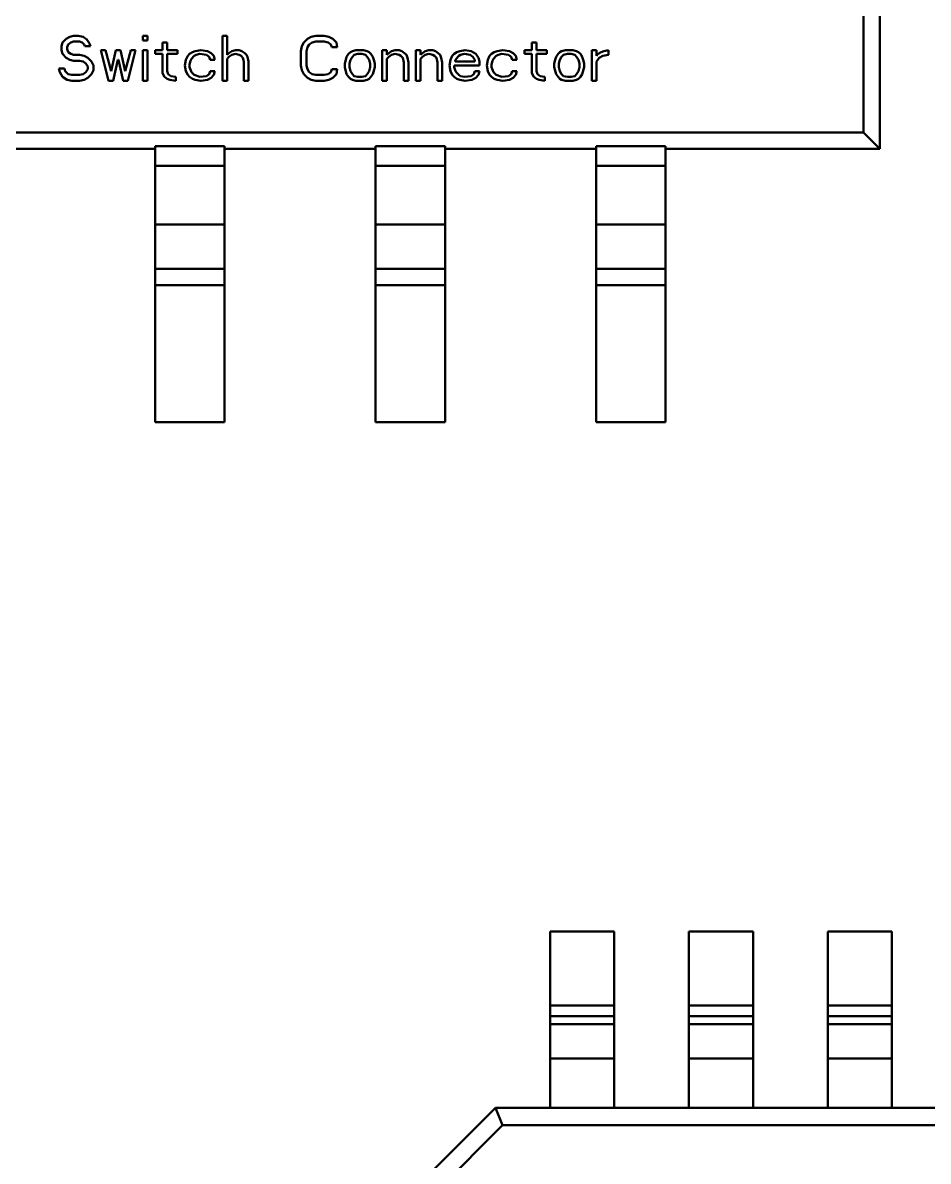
# Model space of a CAD drawing. Header units: millimetres. Extents: x 0 to 866, y 0 to 297.
# Drawn here: x 104.05 to 114.49, y 225.24 to 238.35 of the extents above; entities that cross this region are included whole.
import ezdxf

# ---------------------------------------------------------------- set-up
doc = ezdxf.new("R2010")
doc.units = ezdxf.units.MM
doc.layers.add('OSN50', color=3, linetype='Continuous', lineweight=50)

msp = doc.modelspace()

# ---------------------------------------------------------------- linework, layer by layer
at = {"layer": 'OSN50', "color": 3}
for p, q in [((113.93, 236.9), (113.93, 247.6)), ((113.93, 236.9), (113.93, 247.6)), ((113.93, 236.9), (113.93, 247.6)), ((113.93, 236.9), (113.93, 247.6)), ((113.742, 237.088), (113.742, 247.412)), ((113.742, 237.088), (113.742, 247.412)), ((104.554, 238.168), (104.598, 238.19)), ((104.554, 238.168), (104.598, 238.19)), ((104.598, 238.19), (104.64, 238.202)), ((104.598, 238.19), (104.64, 238.202)), ((104.64, 238.202), (104.694, 238.202)), ((104.64, 238.202), (104.694, 238.202)), ((104.748, 238.19), (104.694, 238.202)), ((104.748, 238.19), (104.694, 238.202)), ((104.792, 238.158), (104.748, 238.19)), ((104.792, 238.158), (104.748, 238.19)), ((105.438, 238.202), (105.492, 238.202)), ((105.438, 238.146), (105.438, 238.202)), ((105.438, 238.202), (105.492, 238.202)), ((105.438, 238.146), (105.438, 238.202)), ((105.492, 238.146), (105.492, 238.202)), ((105.492, 238.146), (105.492, 238.202)), ((106.354, 238.202), (106.408, 238.202)), ((106.354, 237.684), (106.354, 238.202)), ((106.354, 238.202), (106.408, 238.202)), ((106.354, 237.684), (106.354, 238.202)), ((106.408, 237.98), (106.408, 238.202)), ((106.408, 237.98), (106.408, 238.202)), ((107.334, 238.168), (107.378, 238.19)), ((107.334, 238.168), (107.378, 238.19)), ((107.378, 238.19), (107.432, 238.202)), ((107.378, 238.19), (107.432, 238.202)), ((107.432, 238.202), (107.528, 238.202)), ((107.432, 238.202), (107.528, 238.202)), ((107.582, 238.19), (107.528, 238.202)), ((107.582, 238.19), (107.528, 238.202)), ((107.626, 238.168), (107.582, 238.19)), ((107.626, 238.168), (107.582, 238.19)), ((104.5, 238.08), (104.512, 238.124)), ((104.5, 238.08), (104.512, 238.124)), ((104.5, 238.036), (104.5, 238.08)), ((104.5, 238.036), (104.5, 238.08)), ((104.512, 238.124), (104.554, 238.168)), ((104.512, 238.124), (104.554, 238.168)), ((104.566, 238.07), (104.576, 238.102)), ((104.566, 238.07), (104.576, 238.102)), ((104.566, 238.048), (104.566, 238.07)), ((104.566, 238.048), (104.566, 238.07)), ((104.576, 238.102), (104.608, 238.124)), ((104.576, 238.102), (104.608, 238.124)), ((104.608, 238.124), (104.64, 238.136)), ((104.608, 238.124), (104.64, 238.136)), ((104.64, 238.136), (104.706, 238.136)), ((104.64, 238.136), (104.706, 238.136)), ((104.738, 238.124), (104.706, 238.136)), ((104.738, 238.124), (104.706, 238.136)), ((104.76, 238.102), (104.738, 238.124)), ((104.76, 238.102), (104.738, 238.124)), ((104.77, 238.08), (104.76, 238.102)), ((104.77, 238.08), (104.76, 238.102)), ((104.77, 238.08), (104.834, 238.08)), ((104.77, 238.08), (104.834, 238.08)), ((104.824, 238.114), (104.792, 238.158)), ((104.824, 238.114), (104.792, 238.158)), ((104.834, 238.08), (104.824, 238.114)), ((104.834, 238.08), (104.824, 238.114)), ((105.438, 238.146), (105.492, 238.146)), ((105.438, 238.146), (105.492, 238.146)), ((105.664, 238.124), (105.718, 238.124)), ((105.664, 238.036), (105.664, 238.124)), ((105.664, 238.124), (105.718, 238.124)), ((105.664, 238.036), (105.664, 238.124)), ((105.718, 238.036), (105.718, 238.124)), ((105.718, 238.036), (105.718, 238.124)), ((107.258, 238.026), (107.27, 238.08)), ((107.258, 238.026), (107.27, 238.08)), ((107.27, 238.08), (107.292, 238.124)), ((107.27, 238.08), (107.292, 238.124)), ((107.292, 238.124), (107.334, 238.168)), ((107.292, 238.124), (107.334, 238.168)), ((107.324, 238.026), (107.334, 238.07)), ((107.324, 238.026), (107.334, 238.07)), ((107.334, 238.07), (107.356, 238.102)), ((107.334, 238.07), (107.356, 238.102)), ((107.356, 238.102), (107.388, 238.124)), ((107.356, 238.102), (107.388, 238.124)), ((107.388, 238.124), (107.432, 238.136)), ((107.388, 238.124), (107.432, 238.136)), ((107.432, 238.136), (107.528, 238.136)), ((107.432, 238.136), (107.528, 238.136)), ((107.572, 238.124), (107.528, 238.136)), ((107.572, 238.124), (107.528, 238.136)), ((107.604, 238.102), (107.572, 238.124)), ((107.604, 238.102), (107.572, 238.124)), ((107.614, 238.07), (107.604, 238.102)), ((107.614, 238.07), (107.604, 238.102)), ((107.614, 238.07), (107.678, 238.07)), ((107.614, 238.07), (107.678, 238.07)), ((107.668, 238.124), (107.626, 238.168)), ((107.668, 238.124), (107.626, 238.168)), ((107.678, 238.07), (107.668, 238.124)), ((107.678, 238.07), (107.668, 238.124)), ((109.92, 238.124), (109.974, 238.124)), ((109.92, 238.036), (109.92, 238.124)), ((109.92, 238.124), (109.974, 238.124)), ((109.92, 238.036), (109.92, 238.124)), ((109.974, 238.036), (109.974, 238.124)), ((109.974, 238.036), (109.974, 238.124)), ((104.512, 237.992), (104.5, 238.036)), ((104.512, 237.992), (104.5, 238.036)), ((104.554, 237.948), (104.512, 237.992)), ((104.554, 237.948), (104.512, 237.992)), ((104.598, 237.926), (104.554, 237.948)), ((104.598, 237.926), (104.554, 237.948)), ((104.576, 238.014), (104.566, 238.048)), ((104.576, 238.014), (104.566, 238.048)), ((104.608, 237.992), (104.576, 238.014)), ((104.608, 237.992), (104.576, 238.014)), ((104.64, 237.914), (104.598, 237.926)), ((104.64, 237.914), (104.598, 237.926)), ((104.64, 237.98), (104.608, 237.992)), ((104.64, 237.98), (104.608, 237.992)), ((104.64, 237.98), (104.706, 237.98)), ((104.64, 237.98), (104.706, 237.98)), ((104.76, 237.97), (104.706, 237.98)), ((104.76, 237.97), (104.706, 237.98)), ((104.802, 237.948), (104.76, 237.97)), ((104.802, 237.948), (104.76, 237.97)), ((104.846, 237.904), (104.802, 237.948)), ((104.846, 237.904), (104.802, 237.948)), ((104.954, 238.036), (105.008, 238.036)), ((105.04, 237.684), (104.954, 238.036)), ((104.954, 238.036), (105.008, 238.036)), ((105.04, 237.684), (104.954, 238.036)), ((105.072, 237.794), (105.008, 238.036)), ((105.072, 237.794), (105.008, 238.036)), ((105.072, 237.794), (105.126, 238.036)), ((105.072, 237.794), (105.126, 238.036)), ((105.094, 237.684), (105.148, 237.926)), ((105.094, 237.684), (105.148, 237.926)), ((105.126, 238.036), (105.18, 238.036)), ((105.126, 238.036), (105.18, 238.036)), ((105.148, 237.926), (105.158, 237.926)), ((105.148, 237.926), (105.158, 237.926)), ((105.212, 237.684), (105.158, 237.926)), ((105.212, 237.684), (105.158, 237.926)), ((105.234, 237.794), (105.18, 238.036)), ((105.234, 237.794), (105.18, 238.036)), ((105.234, 237.794), (105.298, 238.036)), ((105.234, 237.794), (105.298, 238.036)), ((105.266, 237.684), (105.352, 238.036)), ((105.266, 237.684), (105.352, 238.036)), ((105.298, 238.036), (105.352, 238.036)), ((105.298, 238.036), (105.352, 238.036)), ((105.438, 238.036), (105.492, 238.036)), ((105.438, 237.684), (105.438, 238.036)), ((105.438, 238.036), (105.492, 238.036)), ((105.438, 237.684), (105.438, 238.036)), ((105.492, 237.684), (105.492, 238.036)), ((105.492, 237.684), (105.492, 238.036)), ((105.578, 238.036), (105.664, 238.036)), ((105.578, 237.992), (105.578, 238.036)), ((105.578, 238.036), (105.664, 238.036)), ((105.578, 237.992), (105.578, 238.036)), ((105.578, 237.992), (105.664, 237.992)), ((105.578, 237.992), (105.664, 237.992)), ((105.664, 237.772), (105.664, 237.992)), ((105.664, 237.772), (105.664, 237.992)), ((105.718, 238.036), (105.836, 238.036)), ((105.718, 238.036), (105.836, 238.036)), ((105.718, 237.794), (105.718, 237.992)), ((105.718, 237.992), (105.836, 237.992)), ((105.718, 237.794), (105.718, 237.992)), ((105.718, 237.992), (105.836, 237.992)), ((105.836, 237.992), (105.836, 238.036)), ((105.836, 237.992), (105.836, 238.036)), ((105.922, 237.86), (105.934, 237.926)), ((105.922, 237.86), (105.934, 237.926)), ((105.934, 237.926), (105.956, 237.97)), ((105.934, 237.926), (105.956, 237.97)), ((105.956, 237.97), (105.976, 237.992)), ((105.956, 237.97), (105.976, 237.992)), ((105.976, 237.992), (106.01, 238.014)), ((105.976, 237.992), (106.01, 238.014)), ((105.988, 237.914), (105.998, 237.936)), ((105.988, 237.914), (105.998, 237.936)), ((105.998, 237.936), (106.03, 237.97)), ((105.998, 237.936), (106.03, 237.97)), ((106.01, 238.014), (106.042, 238.026)), ((106.01, 238.014), (106.042, 238.026)), ((106.03, 237.97), (106.052, 237.98)), ((106.03, 237.97), (106.052, 237.98)), ((106.042, 238.026), (106.106, 238.036)), ((106.042, 238.026), (106.106, 238.036)), ((106.052, 237.98), (106.096, 237.992)), ((106.052, 237.98), (106.096, 237.992)), ((106.17, 237.98), (106.096, 237.992)), ((106.17, 237.98), (106.096, 237.992)), ((106.182, 238.026), (106.106, 238.036)), ((106.182, 238.026), (106.106, 238.036)), ((106.202, 237.958), (106.17, 237.98)), ((106.202, 237.958), (106.17, 237.98)), ((106.224, 238.002), (106.182, 238.026)), ((106.224, 238.002), (106.182, 238.026)), ((106.214, 237.926), (106.202, 237.958)), ((106.214, 237.926), (106.202, 237.958)), ((106.214, 237.926), (106.268, 237.926)), ((106.214, 237.926), (106.268, 237.926)), ((106.256, 237.97), (106.224, 238.002)), ((106.256, 237.97), (106.224, 238.002)), ((106.268, 237.926), (106.256, 237.97)), ((106.268, 237.926), (106.256, 237.97)), ((106.408, 237.98), (106.43, 238.002)), ((106.408, 237.98), (106.43, 238.002)), ((106.408, 237.936), (106.43, 237.958)), ((106.408, 237.936), (106.43, 237.958)), ((106.408, 237.684), (106.408, 237.936)), ((106.408, 237.684), (106.408, 237.936)), ((106.43, 238.002), (106.462, 238.026)), ((106.43, 238.002), (106.462, 238.026)), ((106.43, 237.958), (106.462, 237.98)), ((106.43, 237.958), (106.462, 237.98)), ((106.462, 238.026), (106.504, 238.036)), ((106.462, 238.026), (106.504, 238.036)), ((106.462, 237.98), (106.504, 237.992)), ((106.462, 237.98), (106.504, 237.992)), ((106.504, 238.036), (106.548, 238.036)), ((106.504, 238.036), (106.548, 238.036)), ((106.548, 237.98), (106.504, 237.992)), ((106.548, 237.98), (106.504, 237.992)), ((106.58, 238.026), (106.548, 238.036)), ((106.58, 238.026), (106.548, 238.036)), ((106.57, 237.97), (106.548, 237.98)), ((106.57, 237.97), (106.548, 237.98)), ((106.59, 237.948), (106.57, 237.97)), ((106.59, 237.948), (106.57, 237.97)), ((106.612, 238.002), (106.58, 238.026)), ((106.612, 238.002), (106.58, 238.026)), ((106.602, 237.904), (106.59, 237.948)), ((106.602, 237.904), (106.59, 237.948)), ((106.634, 237.98), (106.612, 238.002)), ((106.634, 237.98), (106.612, 238.002)), ((106.644, 237.958), (106.634, 237.98)), ((106.644, 237.958), (106.634, 237.98)), ((106.656, 237.904), (106.644, 237.958)), ((106.656, 237.904), (106.644, 237.958)), ((107.258, 237.86), (107.258, 238.026)), ((107.258, 237.86), (107.258, 238.026)), ((107.324, 237.86), (107.324, 238.026)), ((107.324, 237.86), (107.324, 238.026)), ((107.766, 237.882), (107.776, 237.926)), ((107.766, 237.882), (107.776, 237.926)), ((107.776, 237.926), (107.786, 237.958)), ((107.776, 237.926), (107.786, 237.958)), ((107.786, 237.958), (107.808, 237.992)), ((107.786, 237.958), (107.808, 237.992)), ((107.808, 237.992), (107.83, 238.014)), ((107.808, 237.992), (107.83, 238.014)), ((107.818, 237.882), (107.83, 237.926)), ((107.818, 237.882), (107.83, 237.926)), ((107.83, 238.014), (107.852, 238.026)), ((107.83, 238.014), (107.852, 238.026)), ((107.83, 237.926), (107.852, 237.958)), ((107.83, 237.926), (107.852, 237.958)), ((107.852, 238.026), (107.894, 238.036)), ((107.852, 238.026), (107.894, 238.036)), ((107.852, 237.958), (107.872, 237.98)), ((107.852, 237.958), (107.872, 237.98)), ((107.872, 237.98), (107.916, 237.992)), ((107.872, 237.98), (107.916, 237.992)), ((107.894, 238.036), (107.98, 238.036)), ((107.894, 238.036), (107.98, 238.036)), ((107.916, 237.992), (107.96, 237.992)), ((107.916, 237.992), (107.96, 237.992)), ((108.002, 237.98), (107.96, 237.992)), ((108.002, 237.98), (107.96, 237.992)), ((108.024, 238.026), (107.98, 238.036)), ((108.024, 238.026), (107.98, 238.036)), ((108.024, 237.958), (108.002, 237.98)), ((108.024, 237.958), (108.002, 237.98)), ((108.046, 238.014), (108.024, 238.026)), ((108.046, 238.014), (108.024, 238.026)), ((108.046, 237.926), (108.024, 237.958)), ((108.046, 237.926), (108.024, 237.958)), ((108.066, 237.992), (108.046, 238.014)), ((108.066, 237.992), (108.046, 238.014)), ((108.056, 237.882), (108.046, 237.926)), ((108.056, 237.882), (108.046, 237.926)), ((108.088, 237.958), (108.066, 237.992)), ((108.088, 237.958), (108.066, 237.992)), ((108.1, 237.926), (108.088, 237.958)), ((108.1, 237.926), (108.088, 237.958)), ((108.11, 237.882), (108.1, 237.926)), ((108.11, 237.882), (108.1, 237.926)), ((108.196, 238.036), (108.25, 238.036)), ((108.196, 237.684), (108.196, 238.036)), ((108.196, 238.036), (108.25, 238.036)), ((108.196, 237.684), (108.196, 238.036)), ((108.25, 237.98), (108.25, 238.036)), ((108.25, 237.98), (108.25, 238.036)), ((108.25, 237.98), (108.272, 238.002)), ((108.25, 237.98), (108.272, 238.002)), ((108.25, 237.936), (108.272, 237.958)), ((108.25, 237.936), (108.272, 237.958)), ((108.25, 237.684), (108.25, 237.936)), ((108.25, 237.684), (108.25, 237.936)), ((108.272, 238.002), (108.304, 238.026)), ((108.272, 238.002), (108.304, 238.026)), ((108.272, 237.958), (108.304, 237.98)), ((108.272, 237.958), (108.304, 237.98)), ((108.304, 238.026), (108.346, 238.036)), ((108.304, 238.026), (108.346, 238.036)), ((108.304, 237.98), (108.346, 237.992)), ((108.304, 237.98), (108.346, 237.992)), ((108.346, 238.036), (108.39, 238.036)), ((108.346, 238.036), (108.39, 238.036)), ((108.39, 237.98), (108.346, 237.992)), ((108.39, 237.98), (108.346, 237.992)), ((108.422, 238.026), (108.39, 238.036)), ((108.422, 238.026), (108.39, 238.036)), ((108.412, 237.97), (108.39, 237.98)), ((108.412, 237.97), (108.39, 237.98)), ((108.434, 237.948), (108.412, 237.97)), ((108.434, 237.948), (108.412, 237.97)), ((108.454, 238.002), (108.422, 238.026)), ((108.454, 238.002), (108.422, 238.026)), ((108.444, 237.892), (108.434, 237.948)), ((108.444, 237.892), (108.434, 237.948)), ((108.476, 237.98), (108.454, 238.002)), ((108.476, 237.98), (108.454, 238.002)), ((108.486, 237.948), (108.476, 237.98)), ((108.486, 237.948), (108.476, 237.98)), ((108.498, 237.892), (108.486, 237.948)), ((108.498, 237.892), (108.486, 237.948)), ((108.584, 238.036), (108.638, 238.036)), ((108.584, 237.684), (108.584, 238.036)), ((108.584, 238.036), (108.638, 238.036)), ((108.584, 237.684), (108.584, 238.036)), ((108.638, 237.98), (108.638, 238.036)), ((108.638, 237.98), (108.638, 238.036)), ((108.638, 237.98), (108.66, 238.002)), ((108.638, 237.98), (108.66, 238.002)), ((108.638, 237.936), (108.66, 237.958)), ((108.638, 237.936), (108.66, 237.958)), ((108.638, 237.684), (108.638, 237.936)), ((108.638, 237.684), (108.638, 237.936)), ((108.66, 238.002), (108.692, 238.026)), ((108.66, 238.002), (108.692, 238.026)), ((108.66, 237.958), (108.692, 237.98)), ((108.66, 237.958), (108.692, 237.98)), ((108.692, 238.026), (108.734, 238.036)), ((108.692, 238.026), (108.734, 238.036)), ((108.692, 237.98), (108.734, 237.992)), ((108.692, 237.98), (108.734, 237.992)), ((108.734, 238.036), (108.778, 238.036)), ((108.734, 238.036), (108.778, 238.036)), ((108.778, 237.98), (108.734, 237.992)), ((108.778, 237.98), (108.734, 237.992)), ((108.81, 238.026), (108.778, 238.036)), ((108.81, 238.026), (108.778, 238.036)), ((108.8, 237.97), (108.778, 237.98)), ((108.8, 237.97), (108.778, 237.98)), ((108.82, 237.948), (108.8, 237.97)), ((108.82, 237.948), (108.8, 237.97)), ((108.842, 238.002), (108.81, 238.026)), ((108.842, 238.002), (108.81, 238.026)), ((108.832, 237.892), (108.82, 237.948)), ((108.832, 237.892), (108.82, 237.948)), ((108.864, 237.98), (108.842, 238.002)), ((108.864, 237.98), (108.842, 238.002)), ((108.874, 237.948), (108.864, 237.98)), ((108.874, 237.948), (108.864, 237.98)), ((108.886, 237.892), (108.874, 237.948)), ((108.886, 237.892), (108.874, 237.948)), ((108.972, 237.86), (108.982, 237.926)), ((108.972, 237.86), (108.982, 237.926)), ((108.982, 237.926), (109.004, 237.97)), ((108.982, 237.926), (109.004, 237.97)), ((109.004, 237.97), (109.026, 237.992)), ((109.004, 237.97), (109.026, 237.992)), ((109.026, 237.992), (109.058, 238.014)), ((109.026, 237.992), (109.058, 238.014)), ((109.036, 237.914), (109.048, 237.936)), ((109.036, 237.914), (109.048, 237.936)), ((109.048, 237.936), (109.08, 237.97)), ((109.048, 237.936), (109.08, 237.97)), ((109.058, 238.014), (109.09, 238.026)), ((109.058, 238.014), (109.09, 238.026)), ((109.08, 237.97), (109.1, 237.98)), ((109.08, 237.97), (109.1, 237.98)), ((109.09, 238.026), (109.154, 238.036)), ((109.09, 238.026), (109.154, 238.036)), ((109.1, 237.98), (109.144, 237.992)), ((109.1, 237.98), (109.144, 237.992)), ((109.208, 237.98), (109.144, 237.992)), ((109.208, 237.98), (109.144, 237.992)), ((109.22, 238.026), (109.154, 238.036)), ((109.22, 238.026), (109.154, 238.036)), ((109.242, 237.958), (109.208, 237.98)), ((109.242, 237.958), (109.208, 237.98)), ((109.274, 237.992), (109.22, 238.026)), ((109.274, 237.992), (109.22, 238.026)), ((109.262, 237.926), (109.242, 237.958)), ((109.262, 237.926), (109.242, 237.958)), ((109.262, 237.904), (109.262, 237.926)), ((109.262, 237.904), (109.262, 237.926)), ((109.306, 237.948), (109.274, 237.992)), ((109.306, 237.948), (109.274, 237.992)), ((109.316, 237.904), (109.306, 237.948)), ((109.316, 237.904), (109.306, 237.948)), ((109.402, 237.86), (109.414, 237.926)), ((109.402, 237.86), (109.414, 237.926)), ((109.414, 237.926), (109.434, 237.97)), ((109.414, 237.926), (109.434, 237.97)), ((109.434, 237.97), (109.456, 237.992)), ((109.434, 237.97), (109.456, 237.992)), ((109.456, 237.992), (109.488, 238.014)), ((109.456, 237.992), (109.488, 238.014)), ((109.468, 237.914), (109.478, 237.936)), ((109.468, 237.914), (109.478, 237.936)), ((109.478, 237.936), (109.51, 237.97)), ((109.478, 237.936), (109.51, 237.97)), ((109.488, 238.014), (109.522, 238.026)), ((109.488, 238.014), (109.522, 238.026)), ((109.51, 237.97), (109.532, 237.98)), ((109.51, 237.97), (109.532, 237.98)), ((109.522, 238.026), (109.586, 238.036)), ((109.522, 238.026), (109.586, 238.036)), ((109.532, 237.98), (109.576, 237.992)), ((109.532, 237.98), (109.576, 237.992)), ((109.65, 237.98), (109.576, 237.992)), ((109.65, 237.98), (109.576, 237.992)), ((109.662, 238.026), (109.586, 238.036)), ((109.662, 238.026), (109.586, 238.036)), ((109.682, 237.958), (109.65, 237.98)), ((109.682, 237.958), (109.65, 237.98)), ((109.704, 238.002), (109.662, 238.026)), ((109.704, 238.002), (109.662, 238.026)), ((109.694, 237.926), (109.682, 237.958)), ((109.694, 237.926), (109.682, 237.958)), ((109.694, 237.926), (109.748, 237.926)), ((109.694, 237.926), (109.748, 237.926)), ((109.736, 237.97), (109.704, 238.002)), ((109.736, 237.97), (109.704, 238.002)), ((109.748, 237.926), (109.736, 237.97)), ((109.748, 237.926), (109.736, 237.97)), ((109.834, 238.036), (109.92, 238.036)), ((109.834, 237.992), (109.834, 238.036)), ((109.834, 238.036), (109.92, 238.036)), ((109.834, 237.992), (109.834, 238.036)), ((109.834, 237.992), (109.92, 237.992)), ((109.834, 237.992), (109.92, 237.992)), ((109.92, 237.772), (109.92, 237.992)), ((109.92, 237.772), (109.92, 237.992)), ((109.974, 238.036), (110.092, 238.036)), ((109.974, 238.036), (110.092, 238.036)), ((109.974, 237.794), (109.974, 237.992)), ((109.974, 237.992), (110.092, 237.992)), ((109.974, 237.794), (109.974, 237.992)), ((109.974, 237.992), (110.092, 237.992)), ((110.092, 237.992), (110.092, 238.036)), ((110.092, 237.992), (110.092, 238.036)), ((110.178, 237.882), (110.19, 237.926)), ((110.178, 237.882), (110.19, 237.926)), ((110.19, 237.926), (110.2, 237.958)), ((110.19, 237.926), (110.2, 237.958)), ((110.2, 237.958), (110.222, 237.992)), ((110.2, 237.958), (110.222, 237.992)), ((110.222, 237.992), (110.242, 238.014)), ((110.222, 237.992), (110.242, 238.014)), ((110.232, 237.882), (110.242, 237.926)), ((110.232, 237.882), (110.242, 237.926)), ((110.242, 238.014), (110.264, 238.026)), ((110.242, 238.014), (110.264, 238.026)), ((110.242, 237.926), (110.264, 237.958)), ((110.242, 237.926), (110.264, 237.958)), ((110.264, 238.026), (110.308, 238.036)), ((110.264, 238.026), (110.308, 238.036)), ((110.264, 237.958), (110.286, 237.98)), ((110.264, 237.958), (110.286, 237.98)), ((110.286, 237.98), (110.33, 237.992)), ((110.286, 237.98), (110.33, 237.992)), ((110.308, 238.036), (110.394, 238.036)), ((110.308, 238.036), (110.394, 238.036)), ((110.33, 237.992), (110.372, 237.992)), ((110.33, 237.992), (110.372, 237.992)), ((110.416, 237.98), (110.372, 237.992)), ((110.416, 237.98), (110.372, 237.992)), ((110.436, 238.026), (110.394, 238.036)), ((110.436, 238.026), (110.394, 238.036)), ((110.436, 237.958), (110.416, 237.98)), ((110.436, 237.958), (110.416, 237.98)), ((110.458, 238.014), (110.436, 238.026)), ((110.458, 238.014), (110.436, 238.026)), ((110.458, 237.926), (110.436, 237.958)), ((110.458, 237.926), (110.436, 237.958)), ((110.48, 237.992), (110.458, 238.014)), ((110.48, 237.992), (110.458, 238.014)), ((110.47, 237.882), (110.458, 237.926)), ((110.47, 237.882), (110.458, 237.926)), ((110.502, 237.958), (110.48, 237.992)), ((110.502, 237.958), (110.48, 237.992)), ((110.512, 237.926), (110.502, 237.958)), ((110.512, 237.926), (110.502, 237.958)), ((110.524, 237.882), (110.512, 237.926)), ((110.524, 237.882), (110.512, 237.926)), ((110.61, 238.036), (110.664, 238.036)), ((110.61, 237.684), (110.61, 238.036)), ((110.61, 238.036), (110.664, 238.036)), ((110.61, 237.684), (110.61, 238.036)), ((110.664, 237.97), (110.664, 238.036)), ((110.664, 237.97), (110.664, 238.036)), ((110.664, 237.97), (110.684, 237.992)), ((110.664, 237.97), (110.684, 237.992)), ((110.664, 237.904), (110.696, 237.948)), ((110.664, 237.904), (110.696, 237.948)), ((110.684, 237.992), (110.718, 238.014)), ((110.684, 237.992), (110.718, 238.014)), ((110.696, 237.948), (110.738, 237.97)), ((110.696, 237.948), (110.738, 237.97)), ((110.718, 238.014), (110.75, 238.026)), ((110.718, 238.014), (110.75, 238.026)), ((110.738, 237.97), (110.804, 237.98)), ((110.738, 237.97), (110.804, 237.98)), ((110.75, 238.026), (110.804, 238.036)), ((110.75, 238.026), (110.804, 238.036)), ((110.804, 237.98), (110.804, 238.036)), ((110.804, 237.98), (110.804, 238.036)), ((104.468, 237.826), (104.534, 237.826)), ((104.48, 237.782), (104.468, 237.826)), ((104.468, 237.826), (104.534, 237.826)), ((104.48, 237.782), (104.468, 237.826)), ((104.544, 237.794), (104.534, 237.826)), ((104.544, 237.794), (104.534, 237.826)), ((104.576, 237.76), (104.544, 237.794)), ((104.576, 237.76), (104.544, 237.794)), ((104.64, 237.914), (104.706, 237.914)), ((104.64, 237.914), (104.706, 237.914)), ((104.748, 237.904), (104.706, 237.914)), ((104.748, 237.904), (104.706, 237.914)), ((104.78, 237.882), (104.748, 237.904)), ((104.78, 237.882), (104.748, 237.904)), ((104.802, 237.848), (104.78, 237.882)), ((104.802, 237.848), (104.78, 237.882)), ((104.78, 237.782), (104.802, 237.816)), ((104.78, 237.782), (104.802, 237.816)), ((104.802, 237.816), (104.802, 237.848)), ((104.802, 237.816), (104.802, 237.848)), ((104.868, 237.86), (104.846, 237.904)), ((104.868, 237.86), (104.846, 237.904)), ((104.846, 237.76), (104.868, 237.804)), ((104.846, 237.76), (104.868, 237.804)), ((104.868, 237.804), (104.868, 237.86)), ((104.868, 237.804), (104.868, 237.86)), ((105.728, 237.76), (105.718, 237.794)), ((105.728, 237.76), (105.718, 237.794)), ((105.934, 237.794), (105.922, 237.86)), ((105.934, 237.794), (105.922, 237.86)), ((105.956, 237.75), (105.934, 237.794)), ((105.956, 237.75), (105.934, 237.794)), ((105.976, 237.87), (105.988, 237.914)), ((105.976, 237.87), (105.988, 237.914)), ((105.976, 237.838), (105.976, 237.87)), ((105.976, 237.838), (105.976, 237.87)), ((105.998, 237.782), (105.976, 237.838)), ((105.998, 237.782), (105.976, 237.838)), ((106.202, 237.76), (106.214, 237.794)), ((106.202, 237.76), (106.214, 237.794)), ((106.214, 237.794), (106.268, 237.794)), ((106.214, 237.794), (106.268, 237.794)), ((106.256, 237.75), (106.268, 237.794)), ((106.256, 237.75), (106.268, 237.794)), ((106.602, 237.684), (106.602, 237.904)), ((106.602, 237.684), (106.602, 237.904)), ((106.656, 237.684), (106.656, 237.904)), ((106.656, 237.684), (106.656, 237.904)), ((107.27, 237.804), (107.258, 237.86)), ((107.27, 237.804), (107.258, 237.86)), ((107.292, 237.76), (107.27, 237.804)), ((107.292, 237.76), (107.27, 237.804)), ((107.334, 237.816), (107.324, 237.86)), ((107.334, 237.816), (107.324, 237.86)), ((107.356, 237.782), (107.334, 237.816)), ((107.356, 237.782), (107.334, 237.816)), ((107.604, 237.782), (107.614, 237.816)), ((107.604, 237.782), (107.614, 237.816)), ((107.614, 237.816), (107.678, 237.816)), ((107.614, 237.816), (107.678, 237.816)), ((107.668, 237.76), (107.678, 237.816)), ((107.668, 237.76), (107.678, 237.816)), ((107.766, 237.838), (107.766, 237.882)), ((107.766, 237.838), (107.766, 237.882)), ((107.786, 237.76), (107.766, 237.838)), ((107.786, 237.76), (107.766, 237.838)), ((107.818, 237.838), (107.818, 237.882)), ((107.818, 237.838), (107.818, 237.882)), ((107.83, 237.794), (107.818, 237.838)), ((107.83, 237.794), (107.818, 237.838)), ((107.852, 237.76), (107.83, 237.794)), ((107.852, 237.76), (107.83, 237.794)), ((108.024, 237.76), (108.046, 237.794)), ((108.024, 237.76), (108.046, 237.794)), ((108.046, 237.794), (108.056, 237.838)), ((108.046, 237.794), (108.056, 237.838)), ((108.056, 237.838), (108.056, 237.882)), ((108.056, 237.838), (108.056, 237.882)), ((108.088, 237.76), (108.11, 237.838)), ((108.088, 237.76), (108.11, 237.838)), ((108.11, 237.838), (108.11, 237.882)), ((108.11, 237.838), (108.11, 237.882)), ((108.444, 237.684), (108.444, 237.892)), ((108.444, 237.684), (108.444, 237.892)), ((108.498, 237.684), (108.498, 237.892)), ((108.498, 237.684), (108.498, 237.892)), ((108.832, 237.684), (108.832, 237.892)), ((108.832, 237.684), (108.832, 237.892)), ((108.886, 237.684), (108.886, 237.892)), ((108.886, 237.684), (108.886, 237.892)), ((108.982, 237.794), (108.972, 237.86)), ((108.982, 237.794), (108.972, 237.86)), ((109.004, 237.75), (108.982, 237.794)), ((109.004, 237.75), (108.982, 237.794)), ((109.026, 237.838), (109.026, 237.86)), ((109.026, 237.86), (109.316, 237.86)), ((109.026, 237.838), (109.026, 237.86)), ((109.026, 237.86), (109.316, 237.86)), ((109.036, 237.804), (109.026, 237.838)), ((109.036, 237.804), (109.026, 237.838)), ((109.036, 237.904), (109.036, 237.914)), ((109.036, 237.904), (109.036, 237.914)), ((109.036, 237.904), (109.262, 237.904)), ((109.036, 237.904), (109.262, 237.904)), ((109.048, 237.782), (109.036, 237.804)), ((109.048, 237.782), (109.036, 237.804)), ((109.252, 237.76), (109.262, 237.794)), ((109.252, 237.76), (109.262, 237.794)), ((109.262, 237.794), (109.316, 237.794)), ((109.262, 237.794), (109.316, 237.794)), ((109.306, 237.75), (109.316, 237.794)), ((109.306, 237.75), (109.316, 237.794)), ((109.316, 237.86), (109.316, 237.904)), ((109.316, 237.86), (109.316, 237.904)), ((109.414, 237.794), (109.402, 237.86)), ((109.414, 237.794), (109.402, 237.86)), ((109.434, 237.75), (109.414, 237.794)), ((109.434, 237.75), (109.414, 237.794)), ((109.456, 237.87), (109.468, 237.914)), ((109.456, 237.87), (109.468, 237.914)), ((109.456, 237.838), (109.456, 237.87)), ((109.456, 237.838), (109.456, 237.87)), ((109.478, 237.782), (109.456, 237.838)), ((109.478, 237.782), (109.456, 237.838)), ((109.682, 237.76), (109.694, 237.794)), ((109.682, 237.76), (109.694, 237.794)), ((109.694, 237.794), (109.748, 237.794)), ((109.694, 237.794), (109.748, 237.794)), ((109.736, 237.75), (109.748, 237.794)), ((109.736, 237.75), (109.748, 237.794)), ((109.984, 237.76), (109.974, 237.794)), ((109.984, 237.76), (109.974, 237.794)), ((110.178, 237.838), (110.178, 237.882)), ((110.178, 237.838), (110.178, 237.882)), ((110.2, 237.76), (110.178, 237.838)), ((110.2, 237.76), (110.178, 237.838)), ((110.232, 237.838), (110.232, 237.882)), ((110.232, 237.838), (110.232, 237.882)), ((110.242, 237.794), (110.232, 237.838)), ((110.242, 237.794), (110.232, 237.838)), ((110.264, 237.76), (110.242, 237.794)), ((110.264, 237.76), (110.242, 237.794)), ((110.436, 237.76), (110.458, 237.794)), ((110.436, 237.76), (110.458, 237.794)), ((110.458, 237.794), (110.47, 237.838)), ((110.458, 237.794), (110.47, 237.838)), ((110.47, 237.838), (110.47, 237.882)), ((110.47, 237.838), (110.47, 237.882)), ((110.502, 237.76), (110.524, 237.838)), ((110.502, 237.76), (110.524, 237.838)), ((110.524, 237.838), (110.524, 237.882)), ((110.524, 237.838), (110.524, 237.882)), ((110.664, 237.684), (110.664, 237.904)), ((110.664, 237.684), (110.664, 237.904)), ((104.512, 237.728), (104.48, 237.782)), ((104.512, 237.728), (104.48, 237.782)), ((104.566, 237.694), (104.512, 237.728)), ((104.566, 237.694), (104.512, 237.728)), ((104.62, 237.684), (104.566, 237.694)), ((104.62, 237.684), (104.566, 237.694)), ((104.62, 237.75), (104.576, 237.76)), ((104.62, 237.75), (104.576, 237.76)), ((104.62, 237.75), (104.706, 237.75)), ((104.62, 237.75), (104.706, 237.75)), ((104.62, 237.684), (104.706, 237.684)), ((104.62, 237.684), (104.706, 237.684)), ((104.706, 237.75), (104.748, 237.76)), ((104.706, 237.75), (104.748, 237.76)), ((104.706, 237.684), (104.76, 237.694)), ((104.706, 237.684), (104.76, 237.694)), ((104.748, 237.76), (104.78, 237.782)), ((104.748, 237.76), (104.78, 237.782)), ((104.76, 237.694), (104.802, 237.716)), ((104.76, 237.694), (104.802, 237.716)), ((104.802, 237.716), (104.846, 237.76)), ((104.802, 237.716), (104.846, 237.76)), ((105.04, 237.684), (105.094, 237.684)), ((105.04, 237.684), (105.094, 237.684)), ((105.212, 237.684), (105.266, 237.684)), ((105.212, 237.684), (105.266, 237.684)), ((105.438, 237.684), (105.492, 237.684)), ((105.438, 237.684), (105.492, 237.684)), ((105.686, 237.728), (105.664, 237.772)), ((105.686, 237.728), (105.664, 237.772)), ((105.718, 237.706), (105.686, 237.728)), ((105.718, 237.706), (105.686, 237.728)), ((105.75, 237.694), (105.718, 237.706)), ((105.75, 237.694), (105.718, 237.706)), ((105.762, 237.738), (105.728, 237.76)), ((105.762, 237.738), (105.728, 237.76)), ((105.816, 237.684), (105.75, 237.694)), ((105.816, 237.684), (105.75, 237.694)), ((105.816, 237.728), (105.762, 237.738)), ((105.816, 237.728), (105.762, 237.738)), ((105.816, 237.684), (105.816, 237.728)), ((105.816, 237.684), (105.816, 237.728)), ((105.976, 237.728), (105.956, 237.75)), ((105.976, 237.728), (105.956, 237.75)), ((106.01, 237.706), (105.976, 237.728)), ((106.01, 237.706), (105.976, 237.728)), ((106.03, 237.75), (105.998, 237.782)), ((106.03, 237.75), (105.998, 237.782)), ((106.042, 237.694), (106.01, 237.706)), ((106.042, 237.694), (106.01, 237.706)), ((106.096, 237.728), (106.03, 237.75)), ((106.096, 237.728), (106.03, 237.75)), ((106.106, 237.684), (106.042, 237.694)), ((106.106, 237.684), (106.042, 237.694)), ((106.096, 237.728), (106.17, 237.738)), ((106.096, 237.728), (106.17, 237.738)), ((106.106, 237.684), (106.182, 237.694)), ((106.106, 237.684), (106.182, 237.694)), ((106.17, 237.738), (106.202, 237.76)), ((106.17, 237.738), (106.202, 237.76)), ((106.182, 237.694), (106.224, 237.716)), ((106.182, 237.694), (106.224, 237.716)), ((106.224, 237.716), (106.256, 237.75)), ((106.224, 237.716), (106.256, 237.75)), ((106.354, 237.684), (106.408, 237.684)), ((106.354, 237.684), (106.408, 237.684)), ((106.602, 237.684), (106.656, 237.684)), ((106.602, 237.684), (106.656, 237.684)), ((107.334, 237.716), (107.292, 237.76)), ((107.334, 237.716), (107.292, 237.76)), ((107.378, 237.694), (107.334, 237.716)), ((107.378, 237.694), (107.334, 237.716)), ((107.388, 237.76), (107.356, 237.782)), ((107.388, 237.76), (107.356, 237.782)), ((107.432, 237.684), (107.378, 237.694)), ((107.432, 237.684), (107.378, 237.694)), ((107.432, 237.75), (107.388, 237.76)), ((107.432, 237.75), (107.388, 237.76)), ((107.432, 237.75), (107.528, 237.75)), ((107.432, 237.75), (107.528, 237.75)), ((107.432, 237.684), (107.528, 237.684)), ((107.432, 237.684), (107.528, 237.684)), ((107.528, 237.75), (107.572, 237.76)), ((107.528, 237.75), (107.572, 237.76)), ((107.528, 237.684), (107.582, 237.694)), ((107.528, 237.684), (107.582, 237.694)), ((107.572, 237.76), (107.604, 237.782)), ((107.572, 237.76), (107.604, 237.782)), ((107.582, 237.694), (107.626, 237.716)), ((107.582, 237.694), (107.626, 237.716)), ((107.626, 237.716), (107.668, 237.76)), ((107.626, 237.716), (107.668, 237.76)), ((107.808, 237.728), (107.786, 237.76)), ((107.808, 237.728), (107.786, 237.76)), ((107.83, 237.706), (107.808, 237.728)), ((107.83, 237.706), (107.808, 237.728)), ((107.852, 237.694), (107.83, 237.706)), ((107.852, 237.694), (107.83, 237.706)), ((107.872, 237.738), (107.852, 237.76)), ((107.872, 237.738), (107.852, 237.76)), ((107.894, 237.684), (107.852, 237.694)), ((107.894, 237.684), (107.852, 237.694)), ((107.916, 237.728), (107.872, 237.738)), ((107.916, 237.728), (107.872, 237.738)), ((107.894, 237.684), (107.98, 237.684)), ((107.894, 237.684), (107.98, 237.684)), ((107.916, 237.728), (107.96, 237.728)), ((107.916, 237.728), (107.96, 237.728)), ((107.96, 237.728), (108.002, 237.738)), ((107.96, 237.728), (108.002, 237.738)), ((107.98, 237.684), (108.024, 237.694)), ((107.98, 237.684), (108.024, 237.694)), ((108.002, 237.738), (108.024, 237.76)), ((108.002, 237.738), (108.024, 237.76)), ((108.024, 237.694), (108.046, 237.706)), ((108.024, 237.694), (108.046, 237.706)), ((108.046, 237.706), (108.066, 237.728)), ((108.046, 237.706), (108.066, 237.728)), ((108.066, 237.728), (108.088, 237.76)), ((108.066, 237.728), (108.088, 237.76)), ((108.196, 237.684), (108.25, 237.684)), ((108.196, 237.684), (108.25, 237.684)), ((108.444, 237.684), (108.498, 237.684)), ((108.444, 237.684), (108.498, 237.684)), ((108.584, 237.684), (108.638, 237.684)), ((108.584, 237.684), (108.638, 237.684)), ((108.832, 237.684), (108.886, 237.684)), ((108.832, 237.684), (108.886, 237.684)), ((109.026, 237.728), (109.004, 237.75)), ((109.026, 237.728), (109.004, 237.75)), ((109.058, 237.706), (109.026, 237.728)), ((109.058, 237.706), (109.026, 237.728)), ((109.08, 237.75), (109.048, 237.782)), ((109.08, 237.75), (109.048, 237.782)), ((109.09, 237.694), (109.058, 237.706)), ((109.09, 237.694), (109.058, 237.706)), ((109.1, 237.738), (109.08, 237.75)), ((109.1, 237.738), (109.08, 237.75)), ((109.154, 237.684), (109.09, 237.694)), ((109.154, 237.684), (109.09, 237.694)), ((109.144, 237.728), (109.1, 237.738)), ((109.144, 237.728), (109.1, 237.738)), ((109.144, 237.728), (109.22, 237.738)), ((109.144, 237.728), (109.22, 237.738)), ((109.154, 237.684), (109.23, 237.694)), ((109.154, 237.684), (109.23, 237.694)), ((109.22, 237.738), (109.252, 237.76)), ((109.22, 237.738), (109.252, 237.76)), ((109.23, 237.694), (109.274, 237.716)), ((109.23, 237.694), (109.274, 237.716)), ((109.274, 237.716), (109.306, 237.75)), ((109.274, 237.716), (109.306, 237.75)), ((109.456, 237.728), (109.434, 237.75)), ((109.456, 237.728), (109.434, 237.75)), ((109.488, 237.706), (109.456, 237.728)), ((109.488, 237.706), (109.456, 237.728)), ((109.51, 237.75), (109.478, 237.782)), ((109.51, 237.75), (109.478, 237.782)), ((109.522, 237.694), (109.488, 237.706)), ((109.522, 237.694), (109.488, 237.706)), ((109.576, 237.728), (109.51, 237.75)), ((109.576, 237.728), (109.51, 237.75)), ((109.586, 237.684), (109.522, 237.694)), ((109.586, 237.684), (109.522, 237.694)), ((109.576, 237.728), (109.65, 237.738)), ((109.576, 237.728), (109.65, 237.738)), ((109.586, 237.684), (109.662, 237.694)), ((109.586, 237.684), (109.662, 237.694)), ((109.65, 237.738), (109.682, 237.76)), ((109.65, 237.738), (109.682, 237.76)), ((109.662, 237.694), (109.704, 237.716)), ((109.662, 237.694), (109.704, 237.716)), ((109.704, 237.716), (109.736, 237.75)), ((109.704, 237.716), (109.736, 237.75)), ((109.942, 237.728), (109.92, 237.772)), ((109.942, 237.728), (109.92, 237.772)), ((109.974, 237.706), (109.942, 237.728)), ((109.974, 237.706), (109.942, 237.728)), ((110.006, 237.694), (109.974, 237.706)), ((110.006, 237.694), (109.974, 237.706)), ((110.016, 237.738), (109.984, 237.76)), ((110.016, 237.738), (109.984, 237.76)), ((110.07, 237.684), (110.006, 237.694)), ((110.07, 237.684), (110.006, 237.694)), ((110.07, 237.728), (110.016, 237.738)), ((110.07, 237.728), (110.016, 237.738)), ((110.07, 237.684), (110.07, 237.728)), ((110.07, 237.684), (110.07, 237.728)), ((110.222, 237.728), (110.2, 237.76)), ((110.222, 237.728), (110.2, 237.76)), ((110.242, 237.706), (110.222, 237.728)), ((110.242, 237.706), (110.222, 237.728)), ((110.264, 237.694), (110.242, 237.706)), ((110.264, 237.694), (110.242, 237.706)), ((110.286, 237.738), (110.264, 237.76)), ((110.286, 237.738), (110.264, 237.76)), ((110.308, 237.684), (110.264, 237.694)), ((110.308, 237.684), (110.264, 237.694)), ((110.33, 237.728), (110.286, 237.738)), ((110.33, 237.728), (110.286, 237.738)), ((110.308, 237.684), (110.394, 237.684)), ((110.308, 237.684), (110.394, 237.684)), ((110.33, 237.728), (110.372, 237.728)), ((110.33, 237.728), (110.372, 237.728)), ((110.372, 237.728), (110.416, 237.738)), ((110.372, 237.728), (110.416, 237.738)), ((110.394, 237.684), (110.436, 237.694)), ((110.394, 237.684), (110.436, 237.694)), ((110.416, 237.738), (110.436, 237.76)), ((110.416, 237.738), (110.436, 237.76)), ((110.436, 237.694), (110.458, 237.706)), ((110.436, 237.694), (110.458, 237.706)), ((110.458, 237.706), (110.48, 237.728)), ((110.458, 237.706), (110.48, 237.728)), ((110.48, 237.728), (110.502, 237.76)), ((110.48, 237.728), (110.502, 237.76)), ((110.61, 237.684), (110.664, 237.684)), ((110.61, 237.684), (110.664, 237.684)), ((113.742, 237.088), (100.758, 237.088)), ((113.742, 237.088), (100.758, 237.088)), ((113.93, 236.9), (113.742, 237.088)), ((113.93, 236.9), (113.742, 237.088)), ((103.84, 236.9), (105.58, 236.9)), ((105.58, 236.9), (103.84, 236.9)), ((103.84, 236.9), (105.58, 236.9)), ((105.58, 236.9), (103.84, 236.9)), ((105.58, 236.702), (105.58, 236.928)), ((105.58, 236.928), (106.38, 236.928)), ((105.58, 236.702), (105.58, 236.928)), ((105.58, 236.928), (106.38, 236.928)), ((105.58, 236.9), (105.58, 233.75)), ((105.58, 236.9), (105.58, 233.75)), ((106.38, 236.702), (106.38, 236.928)), ((106.38, 236.702), (106.38, 236.928)), ((106.38, 233.75), (106.38, 236.9)), ((106.38, 236.9), (108.12, 236.9)), ((106.38, 236.9), (108.12, 236.9)), ((106.38, 233.75), (106.38, 236.9)), ((106.38, 236.9), (108.12, 236.9)), ((106.38, 236.9), (108.12, 236.9)), ((108.12, 236.702), (108.12, 236.928)), ((108.12, 236.928), (108.92, 236.928)), ((108.12, 236.702), (108.12, 236.928)), ((108.12, 236.928), (108.92, 236.928)), ((108.12, 236.9), (108.12, 233.75)), ((108.12, 236.9), (108.12, 233.75)), ((108.92, 236.702), (108.92, 236.928)), ((108.92, 236.702), (108.92, 236.928)), ((108.92, 233.75), (108.92, 236.9)), ((108.92, 236.9), (110.66, 236.9)), ((108.92, 236.9), (110.66, 236.9)), ((108.92, 233.75), (108.92, 236.9)), ((108.92, 236.9), (110.66, 236.9)), ((108.92, 236.9), (110.66, 236.9)), ((110.66, 236.928), (111.46, 236.928)), ((110.66, 236.702), (110.66, 236.928)), ((110.66, 236.928), (111.46, 236.928)), ((110.66, 236.702), (110.66, 236.928)), ((110.66, 236.9), (110.66, 233.75)), ((110.66, 236.9), (110.66, 233.75)), ((111.46, 236.702), (111.46, 236.928)), ((111.46, 236.702), (111.46, 236.928)), ((111.46, 233.75), (111.46, 236.9)), ((111.46, 236.9), (113.93, 236.9)), ((111.46, 236.9), (113.93, 236.9)), ((111.46, 233.75), (111.46, 236.9)), ((111.46, 236.9), (113.93, 236.9)), ((111.46, 236.9), (113.93, 236.9)), ((105.58, 236.528), (105.58, 236.702)), ((105.58, 236.702), (106.38, 236.702)), ((105.58, 236.528), (105.58, 236.702)), ((105.58, 236.702), (106.38, 236.702)), ((106.38, 236.528), (106.38, 236.702)), ((106.38, 236.528), (106.38, 236.702)), ((108.12, 236.528), (108.12, 236.702)), ((108.12, 236.702), (108.92, 236.702)), ((108.12, 236.528), (108.12, 236.702)), ((108.12, 236.702), (108.92, 236.702)), ((108.92, 236.528), (108.92, 236.702)), ((108.92, 236.528), (108.92, 236.702)), ((110.66, 236.528), (110.66, 236.702)), ((110.66, 236.702), (111.46, 236.702)), ((110.66, 236.528), (110.66, 236.702)), ((110.66, 236.702), (111.46, 236.702)), ((111.46, 236.528), (111.46, 236.702)), ((111.46, 236.528), (111.46, 236.702)), ((105.58, 236.364), (105.58, 236.528)), ((105.58, 236.364), (105.58, 236.528)), ((106.38, 236.364), (106.38, 236.528)), ((106.38, 236.364), (106.38, 236.528)), ((108.12, 236.364), (108.12, 236.528)), ((108.12, 236.364), (108.12, 236.528)), ((108.92, 236.364), (108.92, 236.528)), ((108.92, 236.364), (108.92, 236.528)), ((110.66, 236.364), (110.66, 236.528)), ((110.66, 236.364), (110.66, 236.528)), ((111.46, 236.364), (111.46, 236.528)), ((111.46, 236.364), (111.46, 236.528)), ((105.58, 236.22), (105.58, 236.364)), ((105.58, 236.22), (105.58, 236.364)), ((106.38, 236.22), (106.38, 236.364)), ((106.38, 236.22), (106.38, 236.364)), ((108.12, 236.22), (108.12, 236.364)), ((108.12, 236.22), (108.12, 236.364)), ((108.92, 236.22), (108.92, 236.364)), ((108.92, 236.22), (108.92, 236.364)), ((110.66, 236.22), (110.66, 236.364)), ((110.66, 236.22), (110.66, 236.364)), ((111.46, 236.22), (111.46, 236.364)), ((111.46, 236.22), (111.46, 236.364)), ((105.58, 236.106), (105.58, 236.22)), ((105.58, 236.106), (105.58, 236.22)), ((106.38, 236.106), (106.38, 236.22)), ((106.38, 236.106), (106.38, 236.22)), ((108.12, 236.106), (108.12, 236.22)), ((108.12, 236.106), (108.12, 236.22)), ((108.92, 236.106), (108.92, 236.22)), ((108.92, 236.106), (108.92, 236.22)), ((110.66, 236.106), (110.66, 236.22)), ((110.66, 236.106), (110.66, 236.22)), ((111.46, 236.106), (111.46, 236.22)), ((111.46, 236.106), (111.46, 236.22)), ((105.58, 236.026), (105.58, 236.106)), ((105.58, 236.026), (105.58, 236.106)), ((106.38, 236.026), (106.38, 236.106)), ((106.38, 236.026), (106.38, 236.106)), ((108.12, 236.026), (108.12, 236.106)), ((108.12, 236.026), (108.12, 236.106)), ((108.92, 236.026), (108.92, 236.106)), ((108.92, 236.026), (108.92, 236.106)), ((110.66, 236.026), (110.66, 236.106)), ((110.66, 236.026), (110.66, 236.106)), ((111.46, 236.026), (111.46, 236.106)), ((111.46, 236.026), (111.46, 236.106)), ((105.58, 235.518), (105.58, 236.026)), ((105.58, 236.026), (106.38, 236.026)), ((105.58, 235.518), (105.58, 236.026)), ((105.58, 236.026), (106.38, 236.026)), ((106.38, 235.518), (106.38, 236.026)), ((106.38, 235.518), (106.38, 236.026)), ((108.12, 235.518), (108.12, 236.026)), ((108.12, 236.026), (108.92, 236.026)), ((108.12, 235.518), (108.12, 236.026)), ((108.12, 236.026), (108.92, 236.026)), ((108.92, 235.518), (108.92, 236.026)), ((108.92, 235.518), (108.92, 236.026)), ((110.66, 235.518), (110.66, 236.026)), ((110.66, 236.026), (111.46, 236.026)), ((110.66, 235.518), (110.66, 236.026)), ((110.66, 236.026), (111.46, 236.026)), ((111.46, 235.518), (111.46, 236.026)), ((111.46, 235.518), (111.46, 236.026)), ((105.58, 235.496), (105.58, 235.518)), ((105.58, 235.518), (106.38, 235.518)), ((105.58, 235.496), (105.58, 235.518)), ((105.58, 235.518), (106.38, 235.518)), ((105.58, 235.464), (105.58, 235.496)), ((105.58, 235.464), (105.58, 235.496)), ((105.58, 235.424), (105.58, 235.464)), ((105.58, 235.424), (105.58, 235.464)), ((106.38, 235.496), (106.38, 235.518)), ((106.38, 235.496), (106.38, 235.518)), ((106.38, 235.464), (106.38, 235.496)), ((106.38, 235.464), (106.38, 235.496)), ((106.38, 235.424), (106.38, 235.464)), ((106.38, 235.424), (106.38, 235.464)), ((108.12, 235.496), (108.12, 235.518)), ((108.12, 235.518), (108.92, 235.518)), ((108.12, 235.496), (108.12, 235.518)), ((108.12, 235.518), (108.92, 235.518)), ((108.12, 235.464), (108.12, 235.496)), ((108.12, 235.464), (108.12, 235.496)), ((108.12, 235.424), (108.12, 235.464)), ((108.12, 235.424), (108.12, 235.464)), ((108.92, 235.496), (108.92, 235.518)), ((108.92, 235.496), (108.92, 235.518)), ((108.92, 235.464), (108.92, 235.496)), ((108.92, 235.464), (108.92, 235.496)), ((108.92, 235.424), (108.92, 235.464)), ((108.92, 235.424), (108.92, 235.464)), ((110.66, 235.496), (110.66, 235.518)), ((110.66, 235.518), (111.46, 235.518)), ((110.66, 235.496), (110.66, 235.518)), ((110.66, 235.518), (111.46, 235.518)), ((110.66, 235.464), (110.66, 235.496)), ((110.66, 235.464), (110.66, 235.496)), ((110.66, 235.424), (110.66, 235.464)), ((110.66, 235.424), (110.66, 235.464)), ((111.46, 235.496), (111.46, 235.518)), ((111.46, 235.496), (111.46, 235.518)), ((111.46, 235.464), (111.46, 235.496)), ((111.46, 235.464), (111.46, 235.496)), ((111.46, 235.424), (111.46, 235.464)), ((111.46, 235.424), (111.46, 235.464)), ((105.58, 235.378), (105.58, 235.424)), ((105.58, 235.378), (105.58, 235.424)), ((105.58, 235.33), (105.58, 235.378)), ((105.58, 235.33), (105.58, 235.378)), ((105.58, 233.75), (105.58, 235.33)), ((105.58, 235.33), (106.38, 235.33)), ((105.58, 233.75), (105.58, 235.33)), ((105.58, 235.33), (106.38, 235.33)), ((106.38, 235.378), (106.38, 235.424)), ((106.38, 235.378), (106.38, 235.424)), ((106.38, 235.33), (106.38, 235.378)), ((106.38, 235.33), (106.38, 235.378)), ((106.38, 233.75), (106.38, 235.33)), ((106.38, 233.75), (106.38, 235.33)), ((108.12, 235.378), (108.12, 235.424)), ((108.12, 235.378), (108.12, 235.424)), ((108.12, 235.33), (108.12, 235.378)), ((108.12, 235.33), (108.12, 235.378)), ((108.12, 233.75), (108.12, 235.33)), ((108.12, 235.33), (108.92, 235.33)), ((108.12, 233.75), (108.12, 235.33)), ((108.12, 235.33), (108.92, 235.33)), ((108.92, 235.378), (108.92, 235.424)), ((108.92, 235.378), (108.92, 235.424)), ((108.92, 235.33), (108.92, 235.378)), ((108.92, 235.33), (108.92, 235.378)), ((108.92, 233.75), (108.92, 235.33)), ((108.92, 233.75), (108.92, 235.33)), ((110.66, 235.378), (110.66, 235.424)), ((110.66, 235.378), (110.66, 235.424)), ((110.66, 235.33), (110.66, 235.378)), ((110.66, 235.33), (110.66, 235.378)), ((110.66, 233.75), (110.66, 235.33)), ((110.66, 235.33), (111.46, 235.33)), ((110.66, 233.75), (110.66, 235.33)), ((110.66, 235.33), (111.46, 235.33)), ((111.46, 235.378), (111.46, 235.424)), ((111.46, 235.378), (111.46, 235.424)), ((111.46, 235.33), (111.46, 235.378)), ((111.46, 235.33), (111.46, 235.378)), ((111.46, 233.75), (111.46, 235.33)), ((111.46, 233.75), (111.46, 235.33)), ((105.58, 233.75), (106.38, 233.75)), ((105.58, 233.75), (106.38, 233.75)), ((105.58, 233.75), (106.38, 233.75)), ((105.58, 233.75), (106.38, 233.75)), ((108.12, 233.75), (108.92, 233.75)), ((108.12, 233.75), (108.92, 233.75)), ((108.12, 233.75), (108.92, 233.75)), ((108.12, 233.75), (108.92, 233.75)), ((110.66, 233.75), (111.46, 233.75)), ((110.66, 233.75), (111.46, 233.75)), ((110.66, 233.75), (111.46, 233.75)), ((110.66, 233.75), (111.46, 233.75)), ((110.87, 227.882), (110.13, 227.882)), ((110.13, 227.882), (110.13, 225.85)), ((110.13, 227.882), (110.87, 227.882)), ((110.13, 227.882), (110.13, 227.03)), ((110.87, 227.882), (110.13, 227.882)), ((110.13, 227.882), (110.13, 225.85)), ((110.13, 227.882), (110.87, 227.882)), ((110.13, 227.882), (110.13, 227.03)), ((110.87, 225.85), (110.87, 227.882)), ((110.87, 227.882), (110.87, 227.03)), ((110.87, 225.85), (110.87, 227.882)), ((110.87, 227.882), (110.87, 227.03)), ((112.47, 227.882), (111.73, 227.882)), ((111.73, 227.882), (111.73, 225.85)), ((111.73, 227.882), (112.47, 227.882)), ((111.73, 227.882), (111.73, 227.03)), ((112.47, 227.882), (111.73, 227.882)), ((111.73, 227.882), (111.73, 225.85)), ((111.73, 227.882), (112.47, 227.882)), ((111.73, 227.882), (111.73, 227.03)), ((112.47, 225.85), (112.47, 227.882)), ((112.47, 227.882), (112.47, 227.03)), ((112.47, 225.85), (112.47, 227.882)), ((112.47, 227.882), (112.47, 227.03)), ((114.07, 227.882), (113.33, 227.882)), ((113.33, 227.882), (113.33, 225.85)), ((113.33, 227.882), (114.07, 227.882)), ((113.33, 227.882), (113.33, 227.03)), ((114.07, 227.882), (113.33, 227.882)), ((113.33, 227.882), (113.33, 225.85)), ((113.33, 227.882), (114.07, 227.882)), ((113.33, 227.882), (113.33, 227.03)), ((114.07, 225.85), (114.07, 227.882)), ((114.07, 227.882), (114.07, 227.03)), ((114.07, 225.85), (114.07, 227.882)), ((114.07, 227.882), (114.07, 227.03)), ((110.13, 227.03), (110.13, 227)), ((110.13, 227.03), (110.87, 227.03)), ((110.13, 227.03), (110.13, 227)), ((110.13, 227.03), (110.87, 227.03)), ((110.13, 227), (110.13, 226.972)), ((110.13, 227), (110.13, 226.972)), ((110.13, 226.972), (110.13, 226.948)), ((110.13, 226.972), (110.13, 226.948)), ((110.13, 226.948), (110.13, 226.93)), ((110.13, 226.948), (110.13, 226.93)), ((110.13, 226.93), (110.13, 226.916)), ((110.13, 226.93), (110.13, 226.916)), ((110.13, 226.908), (110.13, 226.916)), ((110.13, 226.908), (110.13, 226.916)), ((110.13, 226.908), (110.13, 226.816)), ((110.13, 226.908), (110.87, 226.908)), ((110.13, 226.908), (110.13, 226.816)), ((110.13, 226.908), (110.87, 226.908)), ((110.87, 227.03), (110.87, 227)), ((110.87, 227.03), (110.87, 227)), ((110.87, 227), (110.87, 226.972)), ((110.87, 227), (110.87, 226.972)), ((110.87, 226.972), (110.87, 226.948)), ((110.87, 226.972), (110.87, 226.948)), ((110.87, 226.948), (110.87, 226.93)), ((110.87, 226.948), (110.87, 226.93)), ((110.87, 226.93), (110.87, 226.916)), ((110.87, 226.93), (110.87, 226.916)), ((110.87, 226.916), (110.87, 226.908)), ((110.87, 226.916), (110.87, 226.908)), ((110.87, 226.908), (110.87, 226.816)), ((110.87, 226.908), (110.87, 226.816)), ((111.73, 227), (111.73, 227.03)), ((111.73, 227.03), (112.47, 227.03)), ((111.73, 227), (111.73, 227.03)), ((111.73, 227.03), (112.47, 227.03)), ((111.73, 227), (111.73, 226.972)), ((111.73, 227), (111.73, 226.972)), ((111.73, 226.972), (111.73, 226.948)), ((111.73, 226.972), (111.73, 226.948)), ((111.73, 226.948), (111.73, 226.93)), ((111.73, 226.948), (111.73, 226.93)), ((111.73, 226.93), (111.73, 226.916)), ((111.73, 226.93), (111.73, 226.916)), ((111.73, 226.916), (111.73, 226.908)), ((111.73, 226.916), (111.73, 226.908)), ((111.73, 226.908), (111.73, 226.816)), ((111.73, 226.908), (112.47, 226.908)), ((111.73, 226.908), (111.73, 226.816)), ((111.73, 226.908), (112.47, 226.908)), ((112.47, 227), (112.47, 227.03)), ((112.47, 227), (112.47, 227.03)), ((112.47, 227), (112.47, 226.972)), ((112.47, 227), (112.47, 226.972)), ((112.47, 226.972), (112.47, 226.948)), ((112.47, 226.972), (112.47, 226.948)), ((112.47, 226.948), (112.47, 226.93)), ((112.47, 226.948), (112.47, 226.93)), ((112.47, 226.93), (112.47, 226.916)), ((112.47, 226.93), (112.47, 226.916)), ((112.47, 226.916), (112.47, 226.908)), ((112.47, 226.916), (112.47, 226.908)), ((112.47, 226.908), (112.47, 226.816)), ((112.47, 226.908), (112.47, 226.816)), ((113.33, 227), (113.33, 227.03)), ((113.33, 227.03), (114.07, 227.03)), ((113.33, 227), (113.33, 227.03)), ((113.33, 227.03), (114.07, 227.03)), ((113.33, 227), (113.33, 226.972)), ((113.33, 227), (113.33, 226.972)), ((113.33, 226.972), (113.33, 226.948)), ((113.33, 226.972), (113.33, 226.948)), ((113.33, 226.948), (113.33, 226.93)), ((113.33, 226.948), (113.33, 226.93)), ((113.33, 226.93), (113.33, 226.916)), ((113.33, 226.93), (113.33, 226.916)), ((113.33, 226.916), (113.33, 226.908)), ((113.33, 226.916), (113.33, 226.908)), ((113.33, 226.908), (113.33, 226.816)), ((113.33, 226.908), (114.07, 226.908)), ((113.33, 226.908), (113.33, 226.816)), ((113.33, 226.908), (114.07, 226.908)), ((114.07, 227.03), (114.07, 227)), ((114.07, 227.03), (114.07, 227)), ((114.07, 227), (114.07, 226.972)), ((114.07, 227), (114.07, 226.972)), ((114.07, 226.972), (114.07, 226.948)), ((114.07, 226.972), (114.07, 226.948)), ((114.07, 226.948), (114.07, 226.93)), ((114.07, 226.948), (114.07, 226.93)), ((114.07, 226.93), (114.07, 226.916)), ((114.07, 226.93), (114.07, 226.916)), ((114.07, 226.916), (114.07, 226.908)), ((114.07, 226.916), (114.07, 226.908)), ((114.07, 226.908), (114.07, 226.816)), ((114.07, 226.908), (114.07, 226.816)), ((110.13, 226.816), (110.13, 226.79)), ((110.13, 226.816), (110.87, 226.816)), ((110.13, 226.816), (110.13, 226.79)), ((110.13, 226.816), (110.87, 226.816)), ((110.13, 226.79), (110.13, 226.744)), ((110.13, 226.79), (110.13, 226.744)), ((110.87, 226.816), (110.87, 226.79)), ((110.87, 226.816), (110.87, 226.79)), ((110.87, 226.79), (110.87, 226.744)), ((110.87, 226.79), (110.87, 226.744)), ((111.73, 226.79), (111.73, 226.816)), ((111.73, 226.816), (112.47, 226.816)), ((111.73, 226.79), (111.73, 226.816)), ((111.73, 226.816), (112.47, 226.816)), ((111.73, 226.79), (111.73, 226.744)), ((111.73, 226.79), (111.73, 226.744)), ((112.47, 226.79), (112.47, 226.816)), ((112.47, 226.79), (112.47, 226.816)), ((112.47, 226.79), (112.47, 226.744)), ((112.47, 226.79), (112.47, 226.744)), ((113.33, 226.79), (113.33, 226.816)), ((113.33, 226.816), (114.07, 226.816)), ((113.33, 226.79), (113.33, 226.816)), ((113.33, 226.816), (114.07, 226.816)), ((113.33, 226.79), (113.33, 226.744)), ((113.33, 226.79), (113.33, 226.744)), ((114.07, 226.816), (114.07, 226.79)), ((114.07, 226.816), (114.07, 226.79)), ((114.07, 226.79), (114.07, 226.744)), ((114.07, 226.79), (114.07, 226.744)), ((110.13, 226.744), (110.13, 226.68)), ((110.13, 226.744), (110.13, 226.68)), ((110.13, 226.68), (110.13, 226.602)), ((110.13, 226.68), (110.13, 226.602)), ((110.87, 226.744), (110.87, 226.68)), ((110.87, 226.744), (110.87, 226.68)), ((110.87, 226.68), (110.87, 226.602)), ((110.87, 226.68), (110.87, 226.602)), ((111.73, 226.744), (111.73, 226.68)), ((111.73, 226.744), (111.73, 226.68)), ((111.73, 226.68), (111.73, 226.602)), ((111.73, 226.68), (111.73, 226.602)), ((112.47, 226.744), (112.47, 226.68)), ((112.47, 226.744), (112.47, 226.68)), ((112.47, 226.68), (112.47, 226.602)), ((112.47, 226.68), (112.47, 226.602)), ((113.33, 226.744), (113.33, 226.68)), ((113.33, 226.744), (113.33, 226.68)), ((113.33, 226.68), (113.33, 226.602)), ((113.33, 226.68), (113.33, 226.602)), ((114.07, 226.744), (114.07, 226.68)), ((114.07, 226.744), (114.07, 226.68)), ((114.07, 226.68), (114.07, 226.602)), ((114.07, 226.68), (114.07, 226.602)), ((110.13, 226.602), (110.13, 226.514)), ((110.13, 226.602), (110.13, 226.514)), ((110.13, 226.42), (110.13, 226.514)), ((110.13, 226.42), (110.13, 226.514)), ((110.87, 226.602), (110.87, 226.514)), ((110.87, 226.602), (110.87, 226.514)), ((110.87, 226.514), (110.87, 226.42)), ((110.87, 226.514), (110.87, 226.42)), ((111.73, 226.602), (111.73, 226.514)), ((111.73, 226.602), (111.73, 226.514)), ((111.73, 226.514), (111.73, 226.42)), ((111.73, 226.514), (111.73, 226.42)), ((112.47, 226.602), (112.47, 226.514)), ((112.47, 226.602), (112.47, 226.514)), ((112.47, 226.514), (112.47, 226.42)), ((112.47, 226.514), (112.47, 226.42)), ((113.33, 226.602), (113.33, 226.514)), ((113.33, 226.602), (113.33, 226.514)), ((113.33, 226.514), (113.33, 226.42)), ((113.33, 226.514), (113.33, 226.42)), ((114.07, 226.602), (114.07, 226.514)), ((114.07, 226.602), (114.07, 226.514)), ((114.07, 226.514), (114.07, 226.42)), ((114.07, 226.514), (114.07, 226.42)), ((110.13, 226.42), (110.13, 225.85)), ((110.13, 226.42), (110.87, 226.42)), ((110.13, 226.42), (110.13, 225.85)), ((110.13, 226.42), (110.87, 226.42)), ((110.87, 226.42), (110.87, 225.85)), ((110.87, 226.42), (110.87, 225.85)), ((111.73, 226.42), (111.73, 225.85)), ((111.73, 226.42), (112.47, 226.42)), ((111.73, 226.42), (111.73, 225.85)), ((111.73, 226.42), (112.47, 226.42)), ((112.47, 226.42), (112.47, 225.85)), ((112.47, 226.42), (112.47, 225.85)), ((113.33, 226.42), (113.33, 225.85)), ((113.33, 226.42), (114.07, 226.42)), ((113.33, 226.42), (113.33, 225.85)), ((113.33, 226.42), (114.07, 226.42)), ((114.07, 226.42), (114.07, 225.85)), ((114.07, 226.42), (114.07, 225.85)), ((109.5, 225.85), (108.5, 224.85)), ((108.5, 224.85), (109.5, 225.85)), ((109.5, 225.85), (108.5, 224.85)), ((108.5, 224.85), (109.5, 225.85)), ((110.13, 225.85), (109.5, 225.85)), ((109.5, 225.85), (128.5, 225.85)), ((109.5, 225.85), (109.582, 225.65)), ((110.13, 225.85), (109.5, 225.85)), ((109.5, 225.85), (128.5, 225.85)), ((109.5, 225.85), (109.582, 225.65)), ((110.13, 225.85), (110.87, 225.85)), ((110.13, 225.85), (110.87, 225.85)), ((111.73, 225.85), (110.87, 225.85)), ((111.73, 225.85), (110.87, 225.85)), ((111.73, 225.85), (112.47, 225.85)), ((111.73, 225.85), (112.47, 225.85)), ((113.33, 225.85), (112.47, 225.85)), ((113.33, 225.85), (112.47, 225.85)), ((113.33, 225.85), (114.07, 225.85)), ((113.33, 225.85), (114.07, 225.85)), ((114.93, 225.85), (114.07, 225.85)), ((114.93, 225.85), (114.07, 225.85)), ((108.7, 224.768), (109.582, 225.65)), ((108.7, 224.768), (109.582, 225.65)), ((109.582, 225.65), (128.3, 225.65)), ((109.582, 225.65), (128.3, 225.65))]:
    msp.add_line(p, q, dxfattribs=at)

doc.saveas('drawing.dxf')
